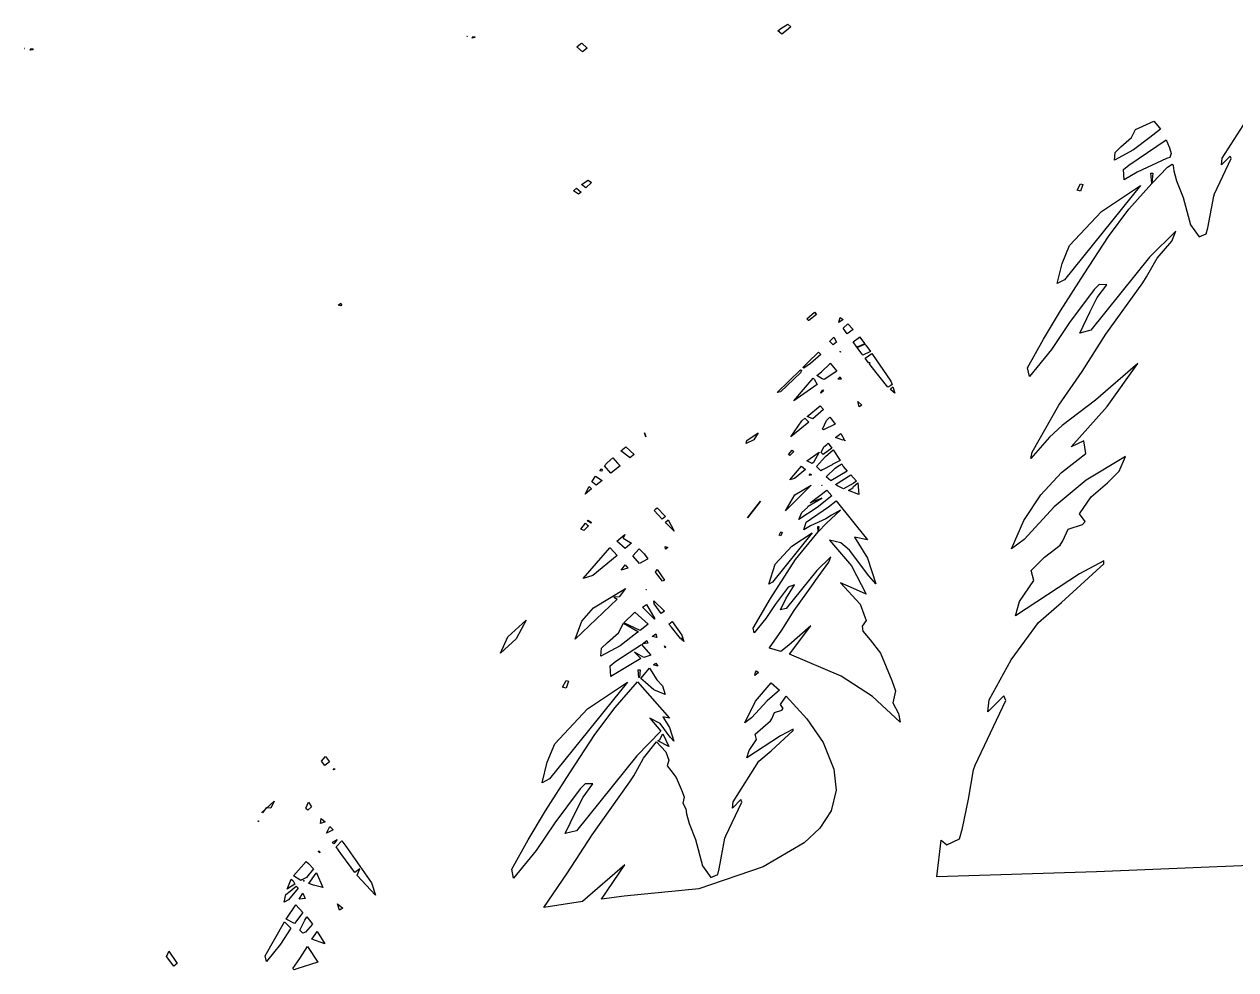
# Model space of a CAD drawing. Extents: x 0 to 162, y 0 to 352.
# Drawn here: x 82.74 to 121.61, y 163.77 to 194.12 of the extents above; entities that cross this region are included whole.
import ezdxf

# ---------------------------------------------------------------- set-up
doc = ezdxf.new("R2010")
doc.units = 0

msp = doc.modelspace()

# ---------------------------------------------------------------- linework, layer by layer
at = {"layer": 'Layer 1'}
for p, q in [((107.019724, 193.989631), (107.239775, 194.124296)), ((107.341093, 194.037013), (107.194671, 193.919792)), ((107.239775, 194.124296), (107.341093, 194.037013)), ((96.944113, 193.737601), (96.948033, 193.739723)), ((96.949382, 193.732848), (96.944113, 193.737601)), ((96.948033, 193.739723), (96.952015, 193.737025)), ((96.952015, 193.737025), (96.949382, 193.732848)), ((97.111606, 193.677139), (97.130365, 193.730762)), ((97.169944, 193.693974), (97.111606, 193.677139)), ((97.130365, 193.730762), (97.193651, 193.721414)), ((97.17, 193.694), (97.169944, 193.693974)), ((97.194229, 193.696689), (97.17, 193.694)), ((97.193651, 193.721414), (97.199563, 193.707696)), ((97.199563, 193.707696), (97.194229, 193.696689)), ((106.915, 193.909), (107.019724, 193.989631)), ((107.051974, 193.806299), (106.915, 193.909)), ((106.915, 193.909), (106.915, 193.909)), ((107.194671, 193.919792), (107.051974, 193.806299)), ((82.742763, 193.342471), (82.7368, 193.348)), ((82.7368, 193.348), (82.736851, 193.34748)), ((82.736851, 193.34748), (82.741158, 193.349537)), ((82.741158, 193.349537), (82.745653, 193.346839)), ((82.745653, 193.346839), (82.742763, 193.342471)), ((82.923163, 193.287409), (82.944301, 193.340992)), ((82.988311, 193.304241), (82.923163, 193.287409)), ((82.944301, 193.340992), (83.014718, 193.331868)), ((83.015345, 193.307134), (82.9883, 193.305)), ((82.9883, 193.305), (82.988311, 193.304241)), ((83.014718, 193.331868), (83.021272, 193.318377)), ((83.021272, 193.318377), (83.015345, 193.307134)), ((100.467565, 193.399842), (100.590538, 193.491076)), ((100.650482, 193.24083), (100.467565, 193.399842)), ((100.590538, 193.491076), (100.632425, 193.520373)), ((100.632425, 193.520373), (100.803452, 193.35866)), ((100.651, 193.241), (100.650482, 193.24083)), ((100.803452, 193.35866), (100.651, 193.241)), ((118.39421, 190.748934), (118.98735, 191.007147)), ((118.98735, 191.007147), (119.108, 190.867)), ((121.176869, 189.824603), (122.038758, 191.172773)), ((118.270275, 190.490879), (118.39421, 190.748934)), ((119.199696, 190.759021), (118.850635, 190.490461)), ((119.108, 190.867), (119.1075, 190.8667)), ((119.1075, 190.8667), (119.199696, 190.759021)), ((117.743914, 190.0114), (117.925199, 190.190552)), ((117.925199, 190.190552), (118.270275, 190.490879)), ((118.187176, 189.604391), (119.382256, 190.417515)), ((118.850635, 190.490461), (118.329702, 190.08887)), ((119.382256, 190.417515), (119.484796, 190.160394)), ((119.484796, 190.160394), (119.545, 189.978)), ((118.329702, 190.08887), (117.722945, 189.756331)), ((117.722945, 189.756331), (117.743914, 190.0114)), ((119.391059, 189.809961), (118.4531, 189.375545)), ((119.495078, 189.84385), (119.391059, 189.809961)), ((119.544932, 189.97768), (119.495078, 189.84385)), ((119.545, 189.978), (119.544932, 189.97768)), ((120.934398, 188.684332), (121.469649, 189.809442)), ((121.437718, 189.89303), (121.156247, 189.614477)), ((121.156247, 189.614477), (121.176869, 189.824603)), ((121.469649, 189.809442), (121.437718, 189.89303)), ((118.009513, 189.459013), (118.187176, 189.604391)), ((118.032403, 189.128601), (118.009513, 189.459013)), ((118.4531, 189.375545), (118.032403, 189.128601)), ((118.888831, 189.33751), (118.95552, 189.339375)), ((118.922367, 189.021763), (118.888831, 189.33751)), ((118.921308, 189.009814), (119.422763, 189.530931)), ((118.95552, 189.339375), (118.922, 189.022)), ((119.422763, 189.530931), (119.573041, 189.628205)), ((119.573041, 189.628205), (119.599127, 189.584966)), ((119.599127, 189.584966), (119.629065, 189.420363)), ((119.629065, 189.420363), (119.710212, 189.094848)), ((100.618678, 188.97957), (100.831533, 189.122374)), ((100.762529, 188.869193), (100.618678, 188.97957)), ((100.936, 189.039), (100.762529, 188.869193)), ((100.831533, 189.122374), (100.936, 189.039)), ((100.936, 189.039), (100.936, 189.039)), ((118.55178, 188.947786), (116.113, 185.917)), ((116.521249, 188.795594), (116.631756, 188.999937)), ((116.631756, 188.999937), (116.71, 188.981)), ((116.71014, 188.98063), (116.633813, 188.761092)), ((116.71, 188.981), (116.71014, 188.98063)), ((117.305075, 188.115753), (118.55178, 188.947786)), ((118.184393, 188.182726), (118.921308, 189.009814)), ((118.922, 189.022), (118.922367, 189.021763)), ((119.710212, 189.094848), (119.923515, 188.565668)), ((100.359822, 188.772937), (100.455873, 188.856525)), ((100.517166, 188.664039), (100.359822, 188.772937)), ((100.455873, 188.856525), (100.609, 188.737)), ((100.609427, 188.73657), (100.517166, 188.664039)), ((100.609, 188.737), (100.609427, 188.73657)), ((116.633813, 188.761092), (116.521249, 188.795594)), ((119.923515, 188.565668), (120.157827, 187.689321)), ((120.716144, 187.583539), (120.904905, 188.603899)), ((120.904905, 188.603899), (120.934398, 188.684332)), ((117.534698, 187.305434), (118.184393, 188.182726)), ((116.28093, 187.021366), (117.305075, 188.115753)), ((119.691627, 187.479987), (118.845607, 186.642959)), ((119.565959, 187.154698), (119.691627, 187.479987)), ((120.157827, 187.689321), (120.440777, 187.295867)), ((120.440777, 187.295867), (120.66457, 187.397757)), ((120.66457, 187.397757), (120.716144, 187.583539)), ((116.037366, 186.447428), (116.28093, 187.021366)), ((116.750161, 186.114875), (117.534698, 187.305434)), ((119.087204, 186.612939), (119.565959, 187.154698)), ((118.845607, 186.642959), (116.959477, 184.297739)), ((118.750264, 186.011308), (119.087204, 186.612939)), ((115.886319, 185.797116), (116.037366, 186.447428)), ((116.113307, 185.917453), (115.886319, 185.797116)), ((115.984708, 184.922784), (116.750161, 186.114875)), ((116.113, 185.917), (116.113307, 185.917453)), ((118.633204, 185.825888), (118.750264, 186.011308)), ((117.071589, 185.613254), (116.276852, 184.548214)), ((117.226646, 185.763305), (117.071589, 185.613254)), ((117.164895, 185.347848), (117.470699, 185.760413)), ((117.470699, 185.760413), (117.226646, 185.763305)), ((117.447434, 184.171788), (118.633204, 185.825888)), ((92.8112, 185.11), (92.811278, 185.11039)), ((92.892361, 185.082958), (92.8112, 185.11)), ((92.811278, 185.11039), (92.890882, 185.166287)), ((92.890882, 185.166287), (92.922364, 185.118679)), ((92.922364, 185.118679), (92.892361, 185.082958)), ((116.936092, 184.90241), (117.164895, 185.347848)), ((107.853886, 184.666497), (108.097322, 184.878708)), ((107.854, 184.666), (107.853886, 184.666497)), ((107.904576, 184.614746), (107.854, 184.666)), ((108.16247, 184.810349), (107.908431, 184.610987)), ((108.097322, 184.878708), (108.16247, 184.810349)), ((108.875626, 184.555086), (108.919249, 184.711177)), ((108.919249, 184.711177), (109.013308, 184.642786)), ((115.444867, 184.010658), (115.984708, 184.922784)), ((116.605147, 184.209623), (116.936092, 184.90241)), ((107.908431, 184.610987), (107.904576, 184.614746)), ((108.877488, 184.55258), (108.875626, 184.555086)), ((108.878, 184.552), (108.877488, 184.55258)), ((109.013308, 184.642786), (108.878, 184.552)), ((109.010097, 184.368835), (109.159923, 184.501894)), ((109.146111, 184.180139), (109.010097, 184.368835)), ((109.339306, 184.32791), (109.146, 184.18)), ((109.159923, 184.501894), (109.167763, 184.508126)), ((109.167763, 184.508126), (109.339306, 184.32791)), ((116.276852, 184.548214), (115.698232, 183.683305)), ((116.959477, 184.297739), (116.605147, 184.209623)), ((108.582203, 183.944413), (108.718988, 184.073905)), ((108.583, 183.944), (108.582203, 183.944413)), ((108.697274, 183.830308), (108.583, 183.944)), ((108.803282, 183.91325), (108.697274, 183.830308)), ((108.718988, 184.073905), (108.803282, 183.91325)), ((109.146, 184.18), (109.146111, 184.180139)), ((109.334999, 183.922792), (109.536, 184.083)), ((109.45386, 183.76214), (109.334999, 183.922792)), ((109.535453, 184.08367), (109.707448, 183.858575)), ((109.536, 184.083), (109.535453, 184.08367)), ((114.932778, 183.095304), (115.444867, 184.010658)), ((116.681201, 182.974318), (117.447434, 184.171788)), ((107.880415, 183.264277), (108.219773, 183.594759)), ((108.296614, 183.523699), (107.97216, 183.232463)), ((108.219773, 183.594759), (108.296614, 183.523699)), ((108.910511, 183.618676), (108.919314, 183.626579)), ((108.928822, 183.600614), (108.910511, 183.618676)), ((108.919314, 183.626579), (108.929, 183.6)), ((108.929, 183.6), (108.928822, 183.600614)), ((109.707448, 183.858575), (109.45386, 183.76214)), ((109.462146, 183.750884), (109.708475, 183.857087)), ((109.586276, 183.583357), (109.462146, 183.750884)), ((109.587, 183.583), (109.586276, 183.583357)), ((109.647761, 183.499352), (109.587, 183.583)), ((109.888564, 183.618661), (109.647761, 183.499352)), ((109.708475, 183.857087), (109.737451, 183.81947)), ((109.717202, 183.404595), (109.939951, 183.550504)), ((109.737451, 183.81947), (109.888564, 183.618661)), ((109.939951, 183.550504), (110.546325, 182.661307)), ((115.698232, 183.683305), (114.992914, 182.810525)), ((107.715682, 183.099664), (107.881, 183.264)), ((107.97216, 183.232463), (107.754488, 183.080549)), ((107.881, 183.264), (107.880415, 183.264277)), ((108.32469, 182.965805), (108.602, 183.237)), ((108.601735, 183.237907), (108.813684, 182.985572)), ((108.602, 183.237), (108.601735, 183.237907)), ((109.829445, 183.255345), (109.717202, 183.404595)), ((109.83, 183.255), (109.829445, 183.255345)), ((109.885595, 183.255345), (109.83, 183.255)), ((109.857393, 183.218563), (109.885595, 183.255345)), ((109.908404, 183.151007), (109.857393, 183.218563)), ((110.44764, 182.470491), (109.908404, 183.151007)), ((118.47212, 183.229584), (117.11636, 182.055824)), ((117.483568, 181.856212), (118.47212, 183.229584)), ((106.8964, 182.305469), (107.645728, 183.03109)), ((107.645084, 182.934042), (107.004401, 182.318544)), ((107.437434, 182.032781), (108.055, 182.757)), ((107.672969, 183.014255), (107.645, 182.934)), ((107.645, 182.934), (107.645084, 182.934042)), ((107.645728, 183.03109), (107.672969, 183.014255)), ((107.754488, 183.080549), (107.715682, 183.099664)), ((108.054345, 182.757371), (108.089296, 182.731994)), ((108.055, 182.757), (108.054345, 182.757371)), ((108.089296, 182.731994), (108.183163, 182.561157)), ((108.171909, 182.848401), (108.32469, 182.965805)), ((108.340819, 182.739243), (108.171909, 182.848401)), ((108.408405, 182.717848), (108.340819, 182.739243)), ((108.775649, 182.961253), (108.408405, 182.717848)), ((108.813684, 182.985572), (108.775649, 182.961253)), ((108.845877, 182.728639), (108.921, 182.803)), ((108.952529, 182.734487), (108.845877, 182.728639)), ((108.920214, 182.803295), (108.952529, 182.734487)), ((108.921, 182.803), (108.920214, 182.803295)), ((114.992914, 182.810525), (114.932778, 183.095304)), ((115.939584, 181.889738), (116.681201, 182.974318)), ((108.183163, 182.561157), (107.437434, 182.032781)), ((108.299195, 182.285536), (108.358945, 182.389038)), ((108.388629, 182.355759), (108.3, 182.285)), ((108.358945, 182.389038), (108.388629, 182.355759)), ((110.544654, 182.526193), (110.44764, 182.470491)), ((110.5293, 182.394839), (110.564828, 182.439712)), ((110.617, 182.325), (110.5293, 182.394839)), ((110.591557, 182.559473), (110.544654, 182.526193)), ((110.546325, 182.661307), (110.591557, 182.559473)), ((110.564828, 182.439712), (110.613272, 182.480702)), ((110.613272, 182.480702), (110.668463, 182.284038)), ((107.004401, 182.318544), (106.8964, 182.305469)), ((108.3, 182.285), (108.299195, 182.285536)), ((109.531085, 181.842357), (109.482323, 182.009466)), ((109.482323, 182.009466), (109.611524, 181.899699)), ((110.632612, 182.325414), (110.617, 182.325)), ((110.627278, 182.316869), (110.632612, 182.325414)), ((110.668463, 182.284038), (110.627278, 182.316869)), ((117.11636, 182.055824), (116.03795, 181.245782)), ((107.855427, 181.533093), (108.274261, 181.87229)), ((108.379629, 181.756739), (108.039371, 181.453455)), ((108.274261, 181.87229), (108.38, 181.756)), ((108.38, 181.756), (108.379629, 181.756739)), ((109.611524, 181.899699), (109.531, 181.842)), ((109.531, 181.842), (109.531085, 181.842357)), ((115.080328, 180.383828), (115.939584, 181.889738)), ((116.33099, 180.556154), (117.483568, 181.856212)), ((107.332709, 180.878761), (107.692305, 181.388454)), ((107.91364, 181.349123), (107.332709, 180.878761)), ((107.692305, 181.388454), (107.787778, 181.473036)), ((107.787778, 181.473036), (107.914, 181.349)), ((108.039371, 181.453455), (107.855427, 181.533093)), ((107.914, 181.349), (107.91364, 181.349123)), ((108.357206, 181.125084), (108.479727, 181.402347)), ((108.756895, 181.280566), (108.382, 181.102)), ((108.479727, 181.402347), (108.58959, 181.509995)), ((108.58959, 181.509995), (108.637907, 181.450373)), ((108.637907, 181.450373), (108.756895, 181.280566)), ((116.03795, 181.245782), (115.636977, 180.869995)), ((102.643973, 181.010558), (102.684511, 180.878173)), ((102.644, 181.01), (102.643973, 181.010558)), ((102.684511, 180.878173), (102.644, 181.01)), ((106.148184, 180.781421), (105.907, 180.663)), ((105.927192, 180.762761), (106.224789, 180.967488)), ((106.28653, 181.011754), (106.148184, 180.781421)), ((106.224789, 180.967488), (106.28653, 181.011754)), ((108.381619, 181.101987), (108.357206, 181.125084)), ((108.382, 181.102), (108.381619, 181.101987)), ((108.773469, 180.857964), (108.939, 180.985)), ((109.009003, 180.77441), (108.773469, 180.857964)), ((108.938395, 180.985785), (109.052051, 180.797055)), ((108.939, 180.985), (108.938395, 180.985785)), ((109.018512, 180.780641), (109.009003, 180.77441)), ((109.052051, 180.797055), (109.018512, 180.780641)), ((115.636977, 180.869995), (115.036256, 180.185302)), ((101.885, 180.431), (101.885073, 180.4311)), ((102.143225, 180.228624), (101.885, 180.431)), ((101.885073, 180.4311), (102.041904, 180.559534)), ((102.041904, 180.559534), (102.303524, 180.316355)), ((105.907, 180.663), (105.90721, 180.662981)), ((105.90721, 180.662981), (105.927192, 180.762761)), ((107.260172, 180.306115), (107.38, 180.449)), ((107.435248, 180.411482), (107.30566, 180.279933)), ((107.379289, 180.44974), (107.435248, 180.411482)), ((107.38, 180.449), (107.379289, 180.44974)), ((107.849649, 180.107391), (108.240792, 180.388222)), ((108.240792, 180.388222), (108.058714, 180.050018)), ((108.312297, 180.370971), (108.392092, 180.560954)), ((108.653839, 180.516879), (108.376415, 180.307366)), ((108.392092, 180.560954), (108.488143, 180.636411)), ((108.448031, 180.246676), (108.693073, 180.460332)), ((108.488143, 180.636411), (108.537292, 180.674446)), ((108.537292, 180.674446), (108.654, 180.516)), ((108.654, 180.516), (108.653839, 180.516879)), ((108.693073, 180.460332), (108.913635, 180.113842)), ((109.055198, 180.760462), (109.069396, 180.768556)), ((109.078648, 180.7532), (109.055198, 180.760462)), ((109.069396, 180.768556), (109.078648, 180.7532)), ((116.73299, 180.746137), (116.33099, 180.556154)), ((116.805654, 180.346), (116.73299, 180.746137)), ((101.353993, 179.948664), (101.446062, 180.040926)), ((101.446062, 180.040926), (101.621522, 180.202253)), ((101.621522, 180.202253), (101.775897, 180.033021)), ((101.775897, 180.033021), (101.856271, 179.944685)), ((102.173487, 180.205783), (102.143225, 180.228624)), ((102.303524, 180.316355), (102.173487, 180.205783)), ((107.30566, 180.279933), (107.260172, 180.306115)), ((107.85, 180.107), (107.849649, 180.107391)), ((108.021964, 180.018663), (107.85, 180.107)), ((108.058714, 180.050018), (108.021964, 180.018663)), ((108.158471, 179.921579), (108.448031, 180.246676)), ((108.376415, 180.307366), (108.312297, 180.370971)), ((108.913635, 180.113842), (108.657414, 179.987883)), ((108.803288, 179.908459), (108.970081, 180.013025)), ((108.970081, 180.013025), (109.018654, 179.926321)), ((115.036256, 180.185302), (115.080328, 180.383828)), ((116.022772, 179.737326), (116.805654, 180.346)), ((118.073206, 180.251415), (116.809446, 179.485899)), ((117.868173, 179.779107), (118.073206, 180.251415)), ((100.947238, 179.43546), (101.072779, 179.618182)), ((101.072779, 179.618182), (101.277, 179.48)), ((101.210663, 179.792154), (101.265017, 179.85303)), ((101.211, 179.792), (101.210663, 179.792154)), ((101.275882, 179.778405), (101.211, 179.792)), ((101.265017, 179.85303), (101.28449, 179.82643)), ((101.28449, 179.82643), (101.275882, 179.778405)), ((101.565177, 179.710432), (101.353993, 179.948664)), ((101.856271, 179.944685), (101.565, 179.71)), ((101.565, 179.71), (101.565177, 179.710432)), ((107.299234, 179.496521), (107.681061, 179.941537)), ((107.804355, 179.831993), (107.45677, 179.542653)), ((107.681061, 179.941537), (107.805, 179.832)), ((107.805, 179.832), (107.804355, 179.831993)), ((107.921543, 179.633303), (107.961378, 179.687947)), ((107.922, 179.633), (107.921543, 179.633303)), ((107.994915, 179.656561), (107.922, 179.633)), ((107.961378, 179.687947), (107.994915, 179.656561)), ((108.295913, 179.781905), (108.158471, 179.921579)), ((108.351167, 179.814736), (108.295913, 179.781905)), ((108.662833, 179.981845), (108.351167, 179.814736)), ((108.474465, 179.591075), (108.761784, 179.874793)), ((109.138669, 179.771663), (108.623, 179.465)), ((108.657414, 179.987883), (108.662833, 179.981845)), ((108.761784, 179.874793), (108.803288, 179.908459)), ((108.774173, 179.351408), (109.259, 179.658)), ((109.018654, 179.926321), (109.138669, 179.771663)), ((109.258356, 179.658404), (109.448009, 179.456152)), ((109.259, 179.658), (109.258356, 179.658404)), ((115.354598, 179.0135), (116.022772, 179.737326)), ((117.49208, 179.404399), (117.868173, 179.779107)), ((100.741139, 179.041994), (100.862054, 179.288902)), ((100.862054, 179.288902), (100.940823, 179.207851)), ((100.98129, 179.410906), (100.947238, 179.43546)), ((101.084865, 179.325294), (100.98129, 179.410906)), ((101.27729, 179.480358), (101.084865, 179.325294)), ((101.277, 179.48), (101.27729, 179.480358)), ((107.988491, 179.33108), (107.166305, 178.5017)), ((107.45677, 179.542653), (107.299234, 179.496521)), ((107.469163, 179.013588), (107.989, 179.331)), ((107.989, 179.331), (107.988491, 179.33108)), ((108.327074, 179.312573), (108.332154, 179.323365)), ((108.337547, 179.317777), (108.327074, 179.312573)), ((108.332154, 179.323365), (108.337547, 179.317777)), ((108.622877, 179.465339), (108.474465, 179.591075)), ((108.623, 179.465), (108.622877, 179.465339)), ((108.832446, 179.308792), (108.774173, 179.351408)), ((109.021916, 179.208603), (108.832446, 179.308792)), ((109.340135, 179.385091), (109.021916, 179.208603)), ((109.18171, 179.152698), (109.326, 179.245)), ((109.325627, 179.245417), (109.349717, 179.28843)), ((109.326, 179.245), (109.325627, 179.245417)), ((109.448009, 179.456152), (109.340135, 179.385091)), ((109.349717, 179.28843), (109.484125, 179.39881)), ((109.484125, 179.39881), (109.520168, 179.021761)), ((116.809446, 179.485899), (115.787906, 178.625774)), ((116.975307, 178.949063), (117.49208, 179.404399)), ((100.940823, 179.207851), (100.741, 179.042)), ((100.741, 179.042), (100.741139, 179.041994)), ((107.166305, 178.5017), (107.469163, 179.013588)), ((107.895653, 178.655112), (108.332284, 178.906386)), ((107.955724, 178.761324), (108.485901, 179.161653)), ((108.332284, 178.906386), (107.955724, 178.761324)), ((108.652497, 178.979157), (108.177639, 178.605458)), ((108.485901, 179.161653), (108.652497, 178.979157)), ((109.520168, 179.021761), (109.18171, 179.152698)), ((114.813497, 178.190342), (115.354598, 179.0135)), ((116.599671, 178.408776), (116.975307, 178.949063)), ((102.947415, 178.517343), (103.00678, 178.566622)), ((103.204344, 178.236546), (102.947415, 178.517343)), ((103.00678, 178.566622), (103.050214, 178.600288)), ((103.050214, 178.600288), (103.296797, 178.344194)), ((106.363309, 178.811417), (105.944, 178.274)), ((105.94441, 178.273691), (106.363309, 178.811417)), ((108.177639, 178.605458), (107.58797, 178.221509)), ((107.58797, 178.221509), (107.694, 178.448)), ((107.69372, 178.448489), (107.87413, 178.605641)), ((107.694, 178.448), (107.69372, 178.448489)), ((107.830951, 178.141052), (108.542241, 178.627219)), ((107.87413, 178.605641), (107.895653, 178.655112)), ((108.477031, 178.102844), (108.925998, 178.5202)), ((108.542241, 178.627219), (108.789662, 178.823239)), ((108.925998, 178.5202), (108.639898, 178.359709)), ((108.789662, 178.823239), (109.791742, 177.566739)), ((115.787906, 178.625774), (114.825529, 177.586494)), ((100.598905, 177.919132), (100.752, 178.103)), ((100.751932, 178.103521), (100.796523, 178.056108)), ((100.752, 178.103), (100.751932, 178.103521)), ((100.796523, 178.056108), (100.838292, 178.019936)), ((100.810013, 178.173552), (100.832308, 178.2006)), ((100.870019, 178.14509), (100.810013, 178.173552)), ((100.832308, 178.2006), (100.942375, 178.125557)), ((100.920646, 178.103521), (100.870019, 178.14509)), ((100.921, 178.103), (100.920646, 178.103521)), ((100.942375, 178.125557), (100.921, 178.103)), ((103.316908, 178.321354), (103.204344, 178.236546)), ((103.296797, 178.344194), (103.316908, 178.321354)), ((103.30952, 178.135324), (103.398888, 178.213257)), ((103.349223, 178.097063), (103.30952, 178.135324)), ((103.349, 178.097), (103.349223, 178.097063)), ((103.594138, 177.847619), (103.349, 178.097)), ((103.398888, 178.213257), (103.594138, 177.847619)), ((105.944, 178.274), (105.94441, 178.273691)), ((107.750061, 177.892251), (107.830951, 178.141052)), ((108.460648, 178.248514), (107.969982, 178.021325)), ((108.214706, 177.830302), (108.477031, 178.102844)), ((108.639898, 178.359709), (108.460648, 178.248514)), ((114.411834, 177.28367), (114.813497, 178.190342)), ((116.23533, 177.914541), (116.696623, 178.06517)), ((116.777254, 178.158304), (116.599671, 178.408776)), ((116.696623, 178.06517), (116.777254, 178.158304)), ((100.688274, 177.867799), (100.598905, 177.919132)), ((100.838292, 178.019936), (100.688274, 177.867799)), ((101.755613, 177.53209), (102.004, 177.739)), ((102.004574, 177.73974), (101.958251, 177.62544)), ((102.004, 177.739), (102.004574, 177.73974)), ((108.021323, 177.798331), (106.746053, 176.213611)), ((106.959491, 177.719145), (107.017251, 177.825763)), ((107.018343, 177.701026), (106.959491, 177.719145)), ((107.017251, 177.825763), (107.059, 177.815)), ((107.058305, 177.815772), (107.018343, 177.701026)), ((107.059, 177.815), (107.058305, 177.815772)), ((107.369628, 177.363146), (108.022, 177.798)), ((107.489728, 176.939045), (108.214706, 177.830302)), ((107.969982, 178.021325), (107.750061, 177.892251)), ((108.022, 177.798), (108.021323, 177.798331)), ((108.19785, 178.001603), (108.232803, 178.00245)), ((108.198, 178.002), (108.19785, 178.001603)), ((108.215455, 177.836368), (108.198, 178.002)), ((108.232803, 178.00245), (108.215455, 177.836368)), ((116.068597, 177.534737), (116.23533, 177.914541)), ((100.675478, 176.331749), (101.533, 177.319)), ((101.533, 177.319), (101.533319, 177.319274)), ((101.533319, 177.319274), (101.75851, 177.068997)), ((102.023207, 177.295977), (101.755613, 177.53209)), ((101.958251, 177.62544), (102.218906, 177.468708)), ((102.164552, 177.417149), (102.023207, 177.295977)), ((102.218906, 177.468708), (102.164552, 177.417149)), ((102.261181, 177.053634), (102.46549, 177.28308)), ((102.46549, 177.28308), (102.625662, 177.127409)), ((103.312701, 177.271564), (103.299916, 177.361576)), ((103.299916, 177.361576), (103.390763, 177.320392)), ((103.349, 177.283), (103.312701, 177.271564)), ((103.390763, 177.320392), (103.3384, 177.29463)), ((103.3384, 177.29463), (103.349, 177.283)), ((106.833753, 176.790848), (107.369628, 177.363146)), ((108.941821, 177.479878), (108.581822, 177.561757)), ((108.581822, 177.561757), (109.286386, 176.73988)), ((109.222441, 177.23997), (108.941821, 177.479878)), ((109.791742, 177.566739), (109.380166, 177.659026)), ((109.380166, 177.659026), (109.800993, 176.987022)), ((114.825529, 177.586494), (114.411834, 177.28367)), ((115.475104, 177.01512), (115.983276, 177.405663)), ((115.983276, 177.405663), (116.068597, 177.534737)), ((101.75851, 177.068997), (100.984254, 176.422178)), ((102.47545, 176.807536), (102.261181, 177.053634)), ((102.738097, 176.955948), (102.47545, 176.807536)), ((102.625662, 177.127409), (102.742465, 176.959044)), ((102.742465, 176.959044), (102.738097, 176.955948)), ((106.679107, 175.692955), (107.489728, 176.939045)), ((108.61766, 177.030103), (108.175246, 176.592574)), ((108.551998, 176.86007), (108.61766, 177.030103)), ((109.84327, 176.4121), (109.222441, 177.23997)), ((109.800993, 176.987022), (110.060299, 176.163716)), ((115.047885, 176.582966), (115.475104, 177.01512)), ((117.383179, 176.892254), (116.600893, 176.477788)), ((117.375664, 176.805584), (117.383179, 176.892254)), ((102.10886, 176.66745), (101.895, 176.6)), ((101.895, 176.6), (101.895557, 176.599892)), ((101.895557, 176.599892), (102.017499, 176.772205)), ((102.017499, 176.772205), (102.10886, 176.66745)), ((102.993033, 176.536695), (103.049571, 176.620253)), ((103.214687, 176.239871), (102.993033, 176.536695)), ((103.049571, 176.620253), (103.286, 176.279)), ((106.627322, 176.150455), (106.833753, 176.790848)), ((108.175246, 176.592574), (107.188843, 175.366004)), ((108.125323, 176.262273), (108.551998, 176.86007)), ((109.286386, 176.73988), (109.754032, 175.831967)), ((115.13751, 176.268051), (115.047885, 176.582966)), ((116.026384, 175.560514), (117.375664, 176.805584)), ((100.984254, 176.422178), (100.675478, 176.331749)), ((103.286005, 176.279156), (103.214687, 176.239871)), ((103.286, 176.279), (103.286005, 176.279156)), ((106.746053, 176.213611), (106.627322, 176.150455)), ((107.176572, 175.682138), (107.456254, 176.130871)), ((107.456254, 176.130871), (107.247511, 176.053965)), ((107.443971, 175.300085), (108.064095, 176.165189)), ((108.064095, 176.165189), (108.125323, 176.262273)), ((109.347308, 176.012319), (108.927477, 176.188447)), ((108.927477, 176.188447), (109.564113, 175.505233)), ((110.060299, 176.163716), (109.84327, 176.4121)), ((116.600893, 176.477788), (114.540003, 175.131918)), ((114.676658, 175.589428), (115.13751, 176.268051)), ((101.008002, 175.385257), (102.027, 176.007)), ((101.824496, 175.737294), (101.660598, 175.727947)), ((101.660598, 175.727947), (101.766095, 175.666623)), ((102.027072, 176.007491), (101.824496, 175.737294)), ((102.027, 176.007), (102.027072, 176.007491)), ((102.690746, 175.970928), (102.695693, 175.981721)), ((102.700381, 175.975907), (102.690746, 175.970928)), ((102.695693, 175.981721), (102.700381, 175.975907)), ((107.247511, 176.053965), (106.831891, 175.496935)), ((109.754032, 175.831967), (109.347308, 176.012319)), ((101.766095, 175.666623), (100.415015, 174.381053)), ((100.628631, 174.955991), (101.008002, 175.385257)), ((102.572655, 175.414473), (102.707964, 175.497224)), ((102.72396, 175.265031), (102.572655, 175.414473)), ((102.707964, 175.497224), (102.975, 175.04)), ((102.94838, 175.519262), (102.942018, 175.611329)), ((102.942018, 175.611329), (103.283, 175.284)), ((103.176074, 175.20496), (102.94838, 175.519262)), ((106.129014, 174.737199), (106.679107, 175.692955)), ((106.831891, 175.496935), (106.529216, 175.044626)), ((107.00355, 175.319844), (107.176572, 175.682138)), ((107.188843, 175.366004), (107.00355, 175.319844)), ((109.564113, 175.505233), (109.74857, 174.979552)), ((114.540003, 175.131918), (114.676658, 175.589428)), ((115.282069, 174.922594), (116.026384, 175.560514)), ((98.253902, 174.459883), (98.8399, 174.99)), ((98.839798, 174.989532), (98.523551, 174.388684)), ((98.8399, 174.99), (98.839798, 174.989532)), ((100.415015, 174.381053), (100.628631, 174.955991)), ((101.9727, 174.909608), (102.332877, 175.254238)), ((102.332877, 175.254238), (102.76212, 174.865336)), ((102.961422, 175.029531), (102.72396, 175.265031)), ((102.975299, 175.040741), (102.961422, 175.029531)), ((102.975, 175.04), (102.975299, 175.040741)), ((103.283564, 175.284177), (103.176074, 175.20496)), ((103.283, 175.284), (103.283564, 175.284177)), ((103.425953, 174.867179), (103.529585, 174.953657)), ((103.529585, 174.953657), (103.83515, 174.509637)), ((106.529216, 175.044626), (106.160431, 174.588208)), ((107.04332, 174.674052), (107.443971, 175.300085)), ((109.74857, 174.979552), (109.621912, 174.800122)), ((101.449082, 174.277092), (101.802768, 174.584937)), ((101.802768, 174.584937), (101.964865, 174.8994)), ((102.397771, 174.58452), (101.863715, 174.172821)), ((101.964865, 174.8994), (102.445636, 174.620497)), ((102.50102, 174.66206), (101.9727, 174.909608)), ((102.445636, 174.620497), (102.397771, 174.58452)), ((102.76212, 174.865336), (102.501, 174.662)), ((102.501, 174.662), (102.50102, 174.66206)), ((103.50151, 174.76554), (103.425953, 174.867179)), ((103.79024, 174.40363), (103.50151, 174.76554)), ((106.160431, 174.588208), (106.129014, 174.737199)), ((106.655516, 174.106803), (107.04332, 174.674052)), ((107.979856, 174.8075), (107.270943, 174.193667)), ((107.291438, 173.901023), (107.979856, 174.8075)), ((109.621912, 174.800122), (109.646222, 174.643795)), ((109.646222, 174.643795), (109.884646, 174.359332)), ((114.408027, 173.714222), (115.282069, 174.922594)), ((98.01832, 173.935062), (98.253902, 174.459883)), ((98.523551, 174.388684), (98.01832, 173.935062)), ((101.863715, 174.172821), (101.241621, 173.831885)), ((101.263328, 174.093111), (101.449, 174.277)), ((101.449, 174.277), (101.449082, 174.277092)), ((101.717087, 173.67524), (102.544796, 174.209015)), ((102.544796, 174.209015), (102.837127, 173.876659)), ((102.578569, 174.234683), (102.714518, 174.337993)), ((102.74979, 174.255048), (102.578569, 174.234683)), ((102.714518, 174.337993), (102.75, 174.255)), ((102.75, 174.255), (102.74979, 174.255048)), ((103.039676, 174.436757), (102.891, 174.471)), ((102.891, 174.471), (102.89152, 174.470832)), ((102.89152, 174.470832), (103.000935, 174.55021)), ((103.000935, 174.55021), (103.039676, 174.436757)), ((103.30348, 174.104163), (103.278927, 174.169407)), ((103.278927, 174.169407), (103.329041, 174.127004)), ((103.864383, 174.417763), (103.79, 174.404)), ((103.79, 174.404), (103.79024, 174.40363)), ((103.822687, 174.373305), (103.864383, 174.417763)), ((103.899079, 174.312204), (103.822687, 174.373305)), ((103.83515, 174.509637), (103.899079, 174.312204)), ((107.270943, 174.193667), (107.015041, 173.984507)), ((109.884646, 174.359332), (110.211798, 173.934458)), ((101.241621, 173.831885), (101.263328, 174.093111)), ((102.618351, 173.79683), (102.31934, 173.962077)), ((102.31934, 173.962077), (102.526285, 173.756933)), ((102.844129, 173.866282), (102.618351, 173.79683)), ((102.837127, 173.876659), (102.844129, 173.866282)), ((103.329041, 174.127004), (103.303, 174.104)), ((103.303, 174.104), (103.30348, 174.104163)), ((106.646459, 174.091255), (106.655516, 174.106803)), ((107.015041, 173.984507), (106.646459, 174.091255)), ((107.292, 173.901), (107.291438, 173.901023)), ((108.950605, 173.193672), (107.292, 173.901)), ((110.211798, 173.934458), (110.579107, 173.057727)), ((101.535047, 173.526003), (101.717087, 173.67524)), ((101.558523, 173.187179), (101.535047, 173.526003)), ((101.98982, 173.44038), (101.558523, 173.187179)), ((101.99, 173.44), (101.98982, 173.44038)), ((102.526285, 173.756933), (101.99, 173.44)), ((102.436595, 173.401509), (102.505, 173.403)), ((102.462559, 173.157494), (102.436595, 173.401509)), ((102.504898, 173.403372), (102.478493, 173.149592)), ((102.505, 173.403), (102.504898, 173.403372)), ((102.521512, 173.124547), (102.797, 173.451)), ((102.797, 173.451), (102.79714, 173.451312)), ((102.79714, 173.451312), (103.036399, 173.080086)), ((102.924794, 173.561042), (102.984225, 173.60033)), ((103.067881, 173.512406), (102.924794, 173.561042)), ((102.984225, 173.60033), (103.006647, 173.61424)), ((103.006647, 173.61424), (103.068, 173.512)), ((103.068, 173.512), (103.067881, 173.512406)), ((113.694879, 172.439784), (114.408027, 173.714222)), ((102.09124, 173.002122), (99.59096, 169.894882)), ((100.009346, 172.84686), (100.122678, 173.056181)), ((100.122678, 173.056181), (100.203, 173.036)), ((100.203117, 173.036392), (100.124735, 172.811523)), ((100.203, 173.036), (100.203117, 173.036392)), ((100.812919, 172.149048), (102.09124, 173.002122)), ((101.694237, 172.188259), (102.416229, 173.014971)), ((102.416229, 173.014971), (103.440409, 171.845591)), ((102.478493, 173.149592), (102.462559, 173.157494)), ((102.67179, 172.989241), (102.521512, 173.124547)), ((103.036399, 173.080086), (103.223241, 172.880461)), ((106.183158, 173.215526), (106.206094, 173.319062)), ((106.30028, 173.311481), (106.183158, 173.215526)), ((106.206094, 173.319062), (106.230701, 173.363071)), ((106.230701, 173.363071), (106.3, 173.312)), ((106.3, 173.312), (106.30028, 173.311481)), ((109.961057, 172.53922), (108.950605, 173.193672)), ((110.579107, 173.057727), (110.689676, 172.72142)), ((100.124735, 172.811523), (100.009346, 172.84686)), ((102.939128, 172.757046), (102.67179, 172.989241)), ((103.298724, 172.606963), (102.939128, 172.757046)), ((103.223241, 172.880461), (103.298724, 172.606963)), ((106.203311, 172.391441), (106.701, 172.986)), ((106.973538, 172.743013), (106.576226, 172.399896)), ((106.700869, 172.986257), (106.973538, 172.743013)), ((106.701, 172.986), (106.700869, 172.986257)), ((110.689676, 172.72142), (110.611932, 172.342801)), ((105.856518, 171.69795), (106.203311, 172.391441)), ((106.576226, 172.399896), (106.072841, 171.856356)), ((107.000806, 172.286638), (107.181087, 172.550891)), ((107.093707, 172.155687), (107.000806, 172.286638)), ((107.181087, 172.550891), (107.850424, 171.822315)), ((110.841495, 171.718152), (109.961057, 172.53922)), ((110.611932, 172.342801), (110.789518, 171.9985)), ((113.248418, 170.34002), (114.23392, 172.4119)), ((114.175133, 172.565711), (113.657035, 172.052945)), ((113.657035, 172.052945), (113.694879, 172.439784)), ((114.23392, 172.4119), (114.175133, 172.565711)), ((99.76289, 171.026872), (100.812919, 172.149048)), ((101.047999, 171.317401), (101.694237, 172.188259)), ((103.142555, 171.67449), (102.807628, 171.842886)), ((102.807628, 171.842886), (103.162663, 171.429642)), ((103.440409, 171.845591), (103.225113, 171.893778)), ((103.225113, 171.893778), (103.445229, 171.542341)), ((106.072841, 171.856356), (105.856518, 171.69795)), ((106.723125, 171.829376), (106.81028, 172.028051)), ((106.81028, 172.028051), (107.051496, 172.106862)), ((107.051496, 172.106862), (107.093707, 172.155687)), ((110.789518, 171.9985), (110.841495, 171.718152)), ((103.143, 171.675), (103.142555, 171.67449)), ((103.467339, 171.241755), (103.143, 171.675)), ((103.445229, 171.542341), (103.580792, 171.111845)), ((106.189346, 171.331774), (106.678533, 171.761787)), ((106.678533, 171.761787), (106.723125, 171.829376)), ((106.701023, 170.796938), (107.406595, 171.44816)), ((107.41058, 171.493485), (107.00151, 171.276648)), ((107.406595, 171.44816), (107.41058, 171.493485)), ((107.850424, 171.822315), (108.368932, 171.061766)), ((100.243608, 170.096816), (101.047999, 171.317401)), ((103.162663, 171.429642), (102.392197, 170.638133)), ((102.612568, 170.558805), (103.027796, 171.085461)), ((103.027796, 171.085461), (103.321538, 170.768074)), ((103.065136, 171.114762), (103.130798, 171.16298)), ((103.420685, 170.938272), (103.065136, 171.114762)), ((103.130798, 171.16298), (103.223316, 171.347756)), ((103.223316, 171.347756), (103.421, 170.939)), ((103.580792, 171.111845), (103.467339, 171.241755)), ((107.00151, 171.276648), (105.92368, 170.572874)), ((105.995189, 170.812133), (106.236119, 171.166911)), ((106.236119, 171.166911), (106.189346, 171.331774)), ((108.368932, 171.061766), (108.718866, 170.210395)), ((99.513061, 170.438053), (99.7628, 171.027)), ((99.7628, 171.027), (99.76289, 171.026872)), ((103.321538, 170.768074), (103.417912, 170.493094)), ((103.421, 170.939), (103.420685, 170.938272)), ((105.92368, 170.572874), (105.995189, 170.812133)), ((106.311743, 170.463329), (106.701023, 170.796938)), ((92.275912, 170.469786), (92.406863, 170.611552)), ((92.38584, 170.323688), (92.275912, 170.469786)), ((92.531377, 170.446531), (92.3857, 170.323)), ((92.3857, 170.323), (92.38584, 170.323688)), ((92.406863, 170.611552), (92.531377, 170.446531)), ((99.358189, 169.771427), (99.513061, 170.438053)), ((102.392197, 170.638133), (100.458327, 168.233453)), ((102.294724, 169.991311), (102.612568, 170.558805)), ((103.417912, 170.493094), (103.364438, 170.317626)), ((103.364438, 170.317626), (103.489164, 170.168821)), ((105.481785, 169.165069), (106.311743, 170.463329)), ((113.19413, 170.191992), (113.248418, 170.34002)), ((92.700652, 170.201686), (92.6547, 170.187)), ((92.6547, 170.187), (92.654844, 170.1871)), ((92.654844, 170.1871), (92.682855, 170.228895)), ((92.682855, 170.228895), (92.700652, 170.201686)), ((99.59096, 169.894882), (99.358189, 169.771427)), ((99.458879, 168.874491), (100.243608, 170.096816)), ((102.174579, 169.801136), (102.294724, 169.991311)), ((103.489164, 170.168821), (103.660191, 169.946585)), ((103.660191, 169.946585), (103.852356, 169.488079)), ((108.718866, 170.210395), (108.79132, 169.531059)), ((113.035604, 169.251506), (113.19413, 170.191992)), ((100.573265, 169.58244), (99.758278, 168.49035)), ((100.732191, 169.736311), (100.573265, 169.58244)), ((100.668923, 169.310332), (100.982526, 169.733358)), ((100.982526, 169.733358), (100.732191, 169.736311)), ((100.958809, 168.105236), (102.174579, 169.801136)), ((108.79132, 169.531059), (108.626477, 168.868055)), ((90.360742, 168.815257), (90.7531, 169.185)), ((90.753233, 169.185231), (90.653583, 168.955124)), ((90.7531, 169.185), (90.753233, 169.185231)), ((91.770086, 168.953071), (91.858814, 169.150731)), ((91.858814, 169.150731), (91.95769, 169.000679)), ((100.434296, 168.85348), (100.668923, 169.310332)), ((103.852356, 169.488079), (103.910181, 169.312232)), ((103.910181, 169.312232), (103.869527, 169.114319)), ((103.869527, 169.114319), (103.962349, 168.934162)), ((105.248227, 168.066971), (105.763626, 169.150521)), ((105.732863, 169.230734), (105.46193, 168.962623)), ((105.46193, 168.962623), (105.481785, 169.165069)), ((105.763626, 169.150521), (105.732863, 169.230734)), ((112.84648, 168.313212), (113.035604, 169.251506)), ((90.384513, 168.805876), (90.360742, 168.815257)), ((90.503949, 168.96823), (90.384513, 168.805876)), ((90.653583, 168.955124), (90.503949, 168.96823)), ((91.77, 168.953), (91.770086, 168.953071)), ((91.782862, 168.9408), (91.77, 168.953)), ((91.839721, 168.898201), (91.782862, 168.9408)), ((91.95769, 169.000679), (91.839721, 168.898201)), ((98.905193, 167.939216), (99.458879, 168.874491)), ((100.095003, 168.143249), (100.434296, 168.85348)), ((103.962349, 168.934162), (103.991136, 168.775533)), ((103.991136, 168.775533), (104.069261, 168.462323)), ((108.626477, 168.868055), (108.263606, 168.319561)), ((90.241979, 168.528462), (90.246732, 168.553616)), ((90.261574, 168.54279), (90.241979, 168.528462)), ((90.246732, 168.553616), (90.2616, 168.543)), ((90.2616, 168.543), (90.261574, 168.54279)), ((92.388989, 168.523642), (92.2477, 168.464)), ((92.2477, 168.464), (92.247833, 168.464598)), ((92.247833, 168.464598), (92.260815, 168.626503)), ((92.260815, 168.626503), (92.388989, 168.523642)), ((92.432412, 168.155116), (92.5437, 168.367)), ((92.5437, 168.367), (92.543824, 168.367328)), ((92.543824, 168.367328), (92.647965, 168.26196)), ((99.758278, 168.49035), (99.165008, 167.603467)), ((104.069261, 168.462323), (104.2746, 167.952449)), ((92.647965, 168.26196), (92.432412, 168.155116)), ((92.628246, 167.866619), (92.7766, 167.948)), ((92.776657, 167.94811), (92.667822, 167.812996)), ((92.7766, 167.948), (92.776657, 167.94811)), ((100.458327, 168.233453), (100.095003, 168.143249)), ((100.173103, 166.877196), (100.958809, 168.105236)), ((104.2746, 167.952449), (104.500378, 167.108549)), ((105.038073, 167.006906), (105.219765, 167.989456)), ((105.219765, 167.989456), (105.248227, 168.066971)), ((108.263606, 168.319561), (107.762488, 167.8407)), ((112.339434, 167.783199), (112.751562, 167.970883)), ((112.751562, 167.970883), (112.84648, 168.313212)), ((92.1728, 167.57), (92.172921, 167.570191)), ((92.224576, 167.518858), (92.1728, 167.57)), ((92.172921, 167.570191), (92.199199, 167.588888)), ((92.199199, 167.588888), (92.224576, 167.518858)), ((92.667822, 167.812996), (92.628246, 167.866619)), ((92.742014, 167.711995), (92.927242, 167.907597)), ((92.898523, 167.500611), (92.742014, 167.711995)), ((92.927242, 167.907597), (93.053745, 167.742779)), ((93.053745, 167.742779), (93.882933, 166.555279)), ((98.380089, 167.000661), (98.905193, 167.939216)), ((99.165008, 167.603467), (98.441831, 166.708843)), ((107.762488, 167.8407), (106.449107, 167.078205)), ((112.02102, 166.754009), (112.159797, 167.933059)), ((112.159797, 167.933059), (112.339434, 167.783199)), ((91.381898, 166.78762), (91.7887, 167.242)), ((91.7887, 167.242), (91.788783, 167.242621)), ((91.788783, 167.242621), (91.853866, 167.181943)), ((91.853866, 167.181943), (92.018918, 167.006709)), ((93.229005, 167.05746), (92.898523, 167.500611)), ((91.616083, 166.639434), (91.381898, 166.78762)), ((92.018918, 167.006709), (91.793423, 166.726522)), ((91.87089, 166.542541), (92.107773, 166.874318)), ((92.107773, 166.874318), (92.113493, 166.877851)), ((92.113493, 166.877851), (92.3228, 166.411)), ((93.3469, 166.897), (93.229005, 167.05746)), ((93.503729, 167.011314), (93.3469, 166.897)), ((93.3469, 166.897), (93.3469, 166.897)), ((93.416556, 166.798075), (93.423612, 166.803697)), ((94.008282, 166.168505), (93.416556, 166.798075)), ((93.423612, 166.803697), (93.503729, 167.011314)), ((98.441831, 166.708843), (98.380089, 167.000661)), ((99.414589, 165.767816), (100.173103, 166.877196)), ((102.009509, 167.138873), (100.647189, 165.959823)), ((101.263907, 166.040553), (102.009509, 167.138873)), ((106.449107, 167.078205), (104.386287, 166.371315)), ((104.500378, 167.108549), (104.772855, 166.729612)), ((104.772855, 166.729612), (104.988368, 166.827808)), ((104.988368, 166.827808), (105.038073, 167.006906)), ((117.13897, 166.911867), (112.02102, 166.754009)), ((122.05026, 167.120879), (117.13897, 166.911867)), ((91.173859, 166.359245), (91.299273, 166.675153)), ((91.418005, 166.521342), (91.188575, 166.36901)), ((91.270425, 166.292491), (91.461489, 166.450894)), ((91.299273, 166.675153), (91.363843, 166.628188)), ((91.363843, 166.628188), (91.4179, 166.521)), ((91.4179, 166.521), (91.418005, 166.521342)), ((91.461489, 166.450894), (91.512438, 166.397472)), ((91.512438, 166.397472), (91.522011, 166.389183)), ((91.640176, 166.652732), (91.616083, 166.639434)), ((91.793423, 166.726522), (91.640176, 166.652732)), ((91.6838, 166.616), (91.683929, 166.61614)), ((91.700441, 166.610961), (91.6838, 166.616)), ((91.683929, 166.61614), (91.724532, 166.640877)), ((91.724532, 166.640877), (91.700441, 166.610961)), ((92.018791, 166.482083), (91.87089, 166.542541)), ((92.322877, 166.411601), (92.018791, 166.482083)), ((92.3228, 166.411), (92.322877, 166.411601)), ((93.882933, 166.555279), (94.008282, 166.168505)), ((91.075741, 165.937904), (91.136199, 166.182145)), ((91.22062, 166.014618), (91.075741, 165.937904)), ((91.136199, 166.182145), (91.270425, 166.292491)), ((91.188575, 166.36901), (91.173859, 166.359245)), ((91.522011, 166.389183), (91.22062, 166.014618)), ((91.563397, 166.032477), (91.678851, 166.228692)), ((91.754408, 166.055351), (91.563397, 166.032477)), ((91.678851, 166.228692), (91.7543, 166.055)), ((91.7543, 166.055), (91.754408, 166.055351)), ((101.264, 166.04), (101.263907, 166.040553)), ((101.982567, 166.133918), (101.264, 166.04)), ((104.386287, 166.371315), (101.982567, 166.133918)), ((91.145914, 165.390188), (91.456103, 165.852713)), ((91.456103, 165.852713), (91.676152, 165.61178)), ((92.850968, 165.684994), (92.791924, 165.886831)), ((92.791924, 165.886831), (92.956144, 165.74754)), ((92.956144, 165.74754), (92.850968, 165.684994)), ((100.647189, 165.959823), (99.414589, 165.767816)), ((90.467263, 164.213961), (91.08604, 165.306211)), ((91.08604, 165.306211), (91.295231, 165.100683)), ((91.1458, 165.39), (91.145914, 165.390188)), ((91.408752, 165.253437), (91.1458, 165.39)), ((91.676152, 165.61178), (91.408752, 165.253437)), ((91.585356, 165.042665), (91.7456, 165.367)), ((91.7456, 165.367), (91.74567, 165.367124)), ((91.74567, 165.367124), (91.8051, 165.464395)), ((91.983453, 165.232646), (91.760498, 164.981372)), ((91.8051, 165.464395), (91.926272, 165.313926)), ((91.926272, 165.313926), (91.983453, 165.232646)), ((91.295231, 165.100683), (90.955743, 164.589139)), ((91.67177, 164.94912), (91.585356, 165.042665)), ((91.760498, 164.981372), (91.67177, 164.94912)), ((91.970859, 164.748767), (92.0717, 164.901)), ((92.0717, 164.901), (92.071793, 164.900938)), ((92.071793, 164.900938), (92.139061, 164.995511)), ((92.139061, 164.995511), (92.378193, 164.599325)), ((90.955743, 164.589139), (90.505619, 164.03249)), ((91.582839, 164.136388), (91.823642, 164.517187)), ((91.823642, 164.517187), (92.159658, 164.018684)), ((92.378193, 164.599325), (91.970859, 164.748767)), ((87.303824, 164.19298), (87.3287, 164.244)), ((87.540577, 163.881376), (87.303824, 164.19298)), ((87.3287, 164.244), (87.328803, 164.244701)), ((87.328803, 164.244701), (87.376541, 164.369406)), ((87.376541, 164.369406), (87.648321, 163.967211)), ((90.505619, 164.03249), (90.4672, 164.214)), ((90.4672, 164.214), (90.467263, 164.213961)), ((91.353675, 163.806922), (91.582839, 164.136388)), ((87.648321, 163.967211), (87.540577, 163.881376)), ((91.399804, 163.769274), (91.353675, 163.806922)), ((91.48641, 163.800691), (91.399804, 163.769274)), ((91.4865, 163.801), (91.48641, 163.800691)), ((92.159658, 164.018684), (91.4865, 163.801))]:
    msp.add_line(p, q, dxfattribs=at)

doc.saveas('drawing.dxf')
